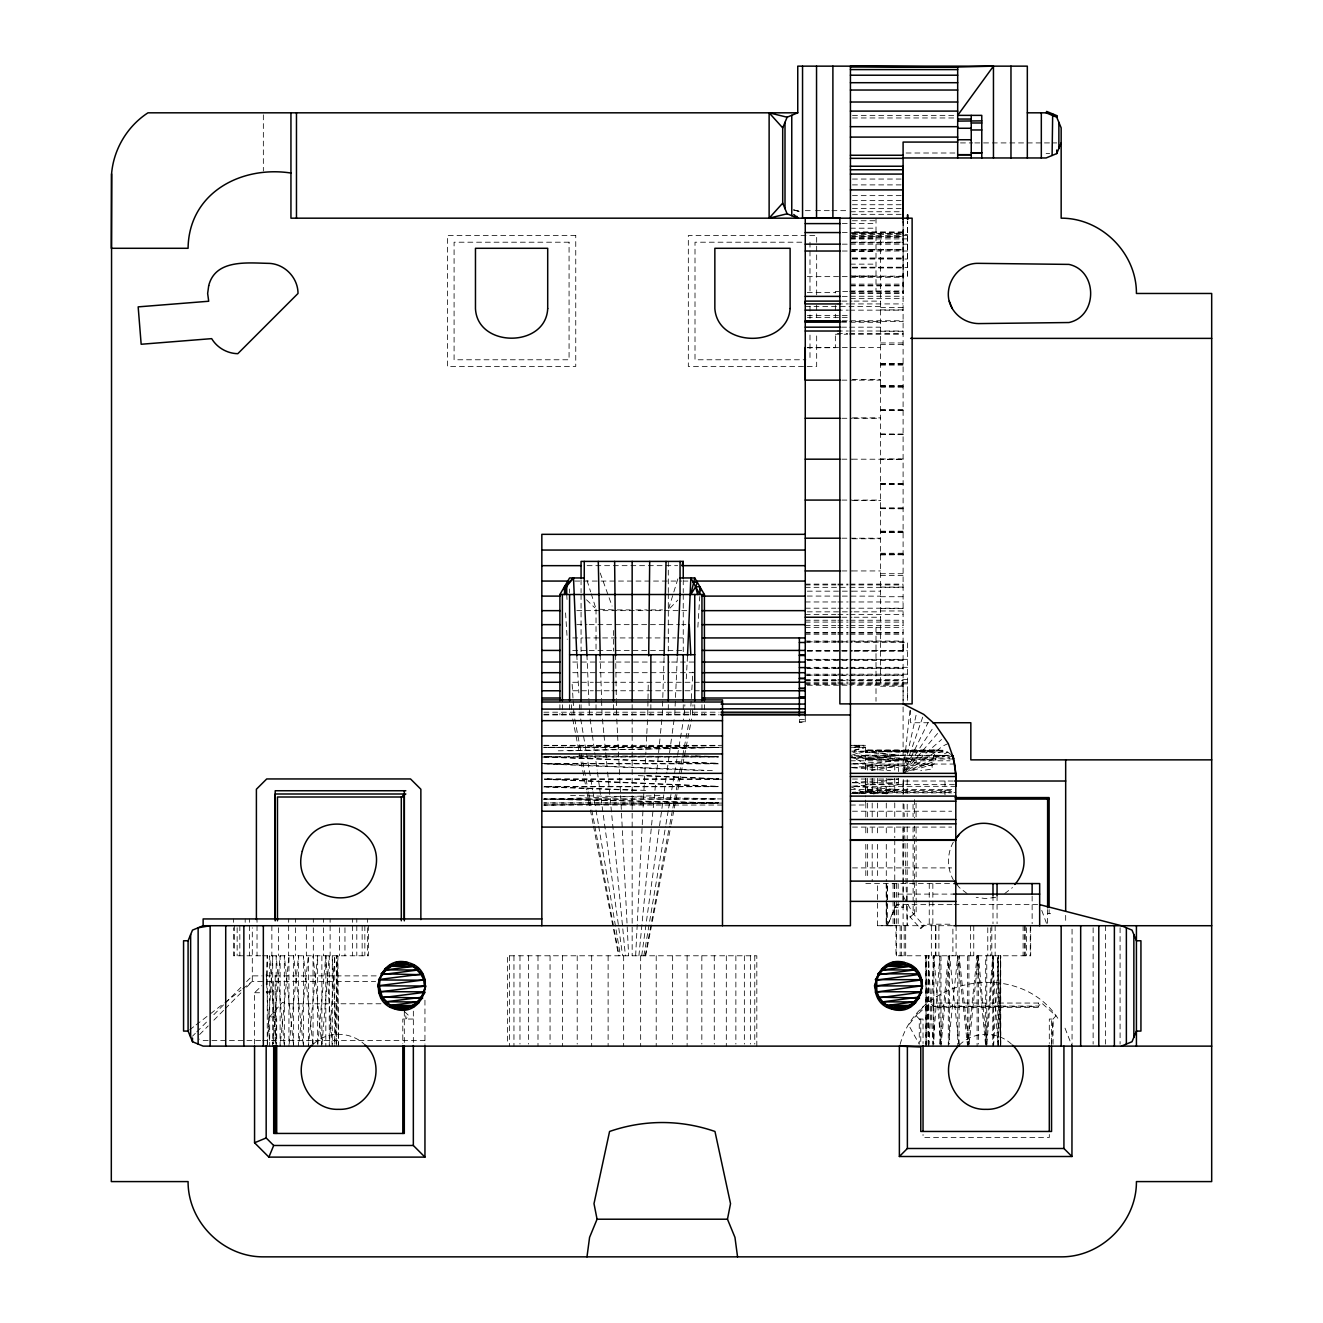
<?xml version="1.0" encoding="UTF-8"?>
<svg xmlns="http://www.w3.org/2000/svg" width="1323" height="1323" viewBox="0 0 1323 1323"><rect width="100%" height="100%" fill="white"/><g stroke="black" fill="none" stroke-linecap="round" stroke-linejoin="round"><path stroke-width="0.75" stroke-dasharray="5 3.75" d="M896.614 883.566L896.663 925.72L894.761 925.72L877.513 925.72L877.513 883.566M894.761 901.393L894.761 925.72L886.278 925.72L886.278 883.566L887.369 883.566L887.369 925.72L886.278 925.72L886.278 883.566M903.096 236.106L903.113 229.359M903.113 220.726L903.096 293.474L903.113 220.478M952.014 904.634L896.663 904.634L887.369 925.72L894.761 907.561L903.096 907.561L903.096 843.446M903.096 841.411L903.096 827.123M903.096 794.495L903.096 778.172M903.096 700.529L903.096 694.41M903.096 691.962L903.096 682.751L903.113 683.892M903.096 647.394L903.096 643.987L903.113 650.387L854.178 650.387M907.611 692.541L907.611 700.859L907.611 642.201L850.11 642.201M907.611 276.143L907.611 221.156L907.611 276.143L850.424 276.143M647.741 714.933L647.972 700.644M648.005 698.875L648.27 682.288M948.293 743.592C937.114 747.594 930.019 757.153 932.45 769.01L920.709 770.747M886.278 925.72L887.369 883.566M998.352 1046.129L1000.734 955.785L1000.734 1046.129M662.261 714.933L664.113 655.745M926.1 1046.129L928.845 955.785L928.845 1044.079M266.254 984.544L267.263 955.785L267.263 1046.129M334.802 1044.079L337.894 955.785L338.556 1044.079M674.73 714.933L677.359 655.745M635.652 955.785L645.889 751.993M645.988 749.926L646.715 735.522M646.815 733.471L647.542 719.051M993.606 1046.129L998.352 955.785L998.352 1044.079M684.305 714.933L684.867 704.729M686.257 678.815L687.563 654.72M928.845 1046.129L933.906 955.785L940.818 1044.079M267.378 1044.079L272.703 955.785L272.703 1046.129M690.325 714.933L691.185 700.644M691.301 698.61L692.905 672.067M692.376 714.933L693.004 704.729M697.866 627.168L699.768 596.557M986.925 1044.079L993.606 955.785L993.606 1044.079M997.823 1046.129L992.763 955.785L985.685 1046.129L985.685 955.785M272.869 1044.079L280.112 955.785L280.112 1046.129L288.943 955.785L288.943 1046.129M322.035 1044.079L329.278 955.785L329.278 1046.129L334.736 955.785L334.736 1046.129M332.288 1046.129L325.822 955.785L317.652 1046.129L317.652 955.785L308.358 1046.129L308.358 955.785L298.8 1044.079M940.091 1044.079L948.293 955.785L948.293 1046.129M940.984 1046.129L949.55 955.785L958.877 1044.079M638.91 955.785L656.721 772.086M656.919 770.052L660.293 735.356M660.491 733.306L661.864 719.017M948.508 1044.079L957.753 955.785L967.345 1044.079M969.131 1044.079L978.375 955.785L986.578 1044.079M289.158 1044.079L298.568 955.785L298.568 1046.129M967.56 1046.129L977.102 955.785L985.486 1044.079M951.005 754.54L947.83 752.159L898.615 751.993L865.474 750.257L935.725 751.861L903.096 773.343L910.108 708.715M641.721 955.785L666.908 772.086M667.189 770.052L671.935 735.356M672.216 733.306L674.184 719.017M643.854 955.785L665.618 826.263M665.949 824.229L668.33 810.056M668.677 808.039L671.389 791.849M671.737 789.831L683.627 718.984M645.211 955.785L669.471 826.263M669.851 824.229L672.497 810.056M672.878 808.039L675.921 791.849M676.301 789.831L689.564 718.984M645.674 955.785L670.794 826.263M671.174 824.229L673.936 810.056M674.317 808.039L677.459 791.849M677.856 789.831L691.582 718.984M903.543 771.375L916.756 712.154M677.872 578.862L668.297 609.903L677.806 600.113M903.774 771.441L923.024 716.239M953.321 842.172C946.871 853.748 946.888 868.219 953.321 879.795M900.136 1044.376C918.278 976.142 1020.033 959.192 1058.218 1018.892M903.096 773.343L927.969 722.771M894.761 907.561L896.663 904.634L903.096 907.561M905.329 769.969L933.062 727.882M923.338 1006.571L908.62 1024.978L919.27 1044.26L919.27 1019.041L916.194 1015.733L930.135 1002.768L933.211 1006.059L1038.588 1006.059L1041.466 1002.834L1055.952 1015.816L1053.058 1019.041L1051.553 1046.129L1051.553 1019.041M905.759 770.284L937.594 733.488M192.497 1036.19L195.341 1033.329M196.763 1031.89L208.158 1020.397M213.846 1014.658L223.819 1004.604M225.241 1003.165L240.902 987.371M246.607 981.616L252.296 975.878L262.202 975.878M199.608 1034.553L208.158 1025.937M213.846 1020.182L223.819 1010.127M225.241 1008.688L240.902 992.895M246.607 987.156L252.296 981.401L252.296 927.77M254.562 1044.128L254.562 992.746L261.822 985.652M914.656 900.715L914.656 913.664L909.811 916.69L920.676 928.746L924.033 925.72L913.151 913.664L903.096 896.018M910.191 917.12L914.656 913.085L916.161 913.085L916.078 827.586M920.229 928.233L924.694 924.215L953.37 924.215M906.172 770.631L941.546 739.507M189.685 1029.84L194.498 1026.119M196.102 1024.878L208.951 1014.939M210.555 1013.699L223.405 1003.76M225.009 1002.52L241.051 990.1M242.671 988.86L252.296 981.401L375.616 981.401M959.307 1045.12C973.43 1030.749 998.385 1030.782 1012.508 1045.12M313.584 1043.913C327.657 1030.485 351.653 1031.411 365.231 1045.12M1004.703 893.554L1012.508 887.568M904.949 772.483L947.83 752.159L938.751 750.042L865.474 750.191L888.295 751.315M910.439 770.515L932.467 762.048M912.87 770.383L934.303 763.9L937.015 752.787L942.803 751.232L946.524 752.787M850.424 755.549L865.474 751.398L854.178 751.398M854.178 750.406L865.474 747.429L850.424 745.345L865.474 745.279L865.474 771.722M854.178 750.191L865.474 747.28L850.424 745.279M871.311 770.598L898.615 765.389M894.712 779.032L865.474 784.638L955.818 784.638M898.615 784.638L865.474 790.36L951.733 790.36M850.424 757.93L865.474 755.549M873.263 793.916L898.615 790.36M995.657 897.325L985.9 898.615L976.176 897.325M852.425 782.637L898.615 779.032L852.425 779.032M850.424 767.588L898.615 764.049L898.615 771.541M852.425 786.176L898.615 782.803L850.424 782.803M722.49 805.046L543.885 805.046L718.389 802.962L543.885 799.224L662.955 795.454M932.5 759.617L865.474 759.7L898.615 755.102L865.474 751.844L938.751 750.042M558.256 750.803L718.389 747.363L543.885 747.28M568.51 750.803L718.389 747.512L543.885 747.429L718.389 745.395M543.885 805.029L722.49 803.061M852.475 115.366L955.636 115.366M852.475 117.962L955.636 117.962M960.465 142.917L972.752 142.917M974.803 142.917L1042.408 142.917M1044.459 142.917L1056.746 142.917M906.123 153.005L955.636 153.005M1046.113 153.567L1049.652 153.567M852.442 179.052L901.112 179.052M852.442 184.889L901.112 184.889M852.442 195.639L903.129 195.639M852.442 200.418L901.112 200.418M852.442 204.734L901.112 204.734M852.442 208.587L901.112 208.587M805.26 210.655L813.463 210.655M815.514 210.655L829.885 210.655M831.935 210.655L848.357 210.655M850.424 211.746L901.112 211.746M852.442 214.326L901.112 214.326M852.392 220.759L876.008 220.759M842.205 223.604L848.357 223.604M850.424 223.604L876.008 223.604M850.424 228.201L876.008 228.201M842.205 232.567L848.357 232.567M850.424 232.567L876.008 232.567M852.442 233.245L903.096 233.245M850.424 233.559L903.096 233.328M852.442 234.469L907.611 234.469M850.424 235.593L907.611 235.593M852.442 236.635L903.096 236.635M850.424 236.867L903.096 236.867M850.424 237.214L903.096 237.214M850.424 238.768L876.008 238.768M850.424 238.901L907.611 238.901M801.771 242.208L695.005 242.208L695.005 359.773L805.889 359.773M852.442 242.159L903.096 242.159M850.424 242.473L903.096 242.473M850.424 242.903L903.096 242.903M842.205 244.16L848.357 244.16M850.424 244.16L907.611 244.16M852.442 249.419L903.096 249.419M850.424 249.766L903.096 249.766M852.442 249.981L903.096 249.981M842.205 251.023L848.357 251.023M850.424 251.023L907.611 251.023M850.424 251.238L876.008 251.238M852.442 257.968L903.096 257.968M852.442 258.647L903.096 258.647M852.442 259.01L907.611 259.01M850.424 264.137L876.008 264.137M852.442 267.213L903.096 267.213M852.442 267.577L907.611 267.577M852.442 267.957L903.096 267.957M850.424 275.945L876.008 275.945M852.442 276.524L903.096 276.524M807.311 276.639L840.155 276.639M842.205 276.639L848.357 276.639M850.424 277.301L903.096 277.301M850.424 284.131L903.096 284.131M850.424 285.255L903.096 285.288M850.424 285.9L903.096 285.9M850.424 290.994L903.096 290.994M847.679 291.54L835.359 291.54L835.359 292.962M849.73 291.54L903.096 291.54M807.262 292.565L835.359 292.565M850.424 292.763L903.096 292.763M850.424 293.392L903.096 293.392M842.205 296.369L848.357 296.369M850.424 296.253L903.096 296.253M850.424 298.651L903.096 298.651M841.875 301.115L852.045 301.115M854.079 301.115L880.523 301.115M837.409 303.926L848.357 303.926M849.73 303.926L903.096 303.926M805.26 306.506L880.523 306.506M880.523 307.383L903.096 307.383M880.523 309.896L903.096 309.896M837.409 310.161L848.357 310.144M849.73 310.161L903.096 310.144M807.311 315.552L840.155 315.552M842.205 315.552L848.357 315.552M807.311 317.355L840.155 317.355M842.205 317.355L848.357 317.355M842.205 320.761L848.357 320.761M850.424 320.761L903.096 320.761L903.096 321.621L849.73 321.638M841.527 321.638L847.679 321.638M841.527 322.2L880.523 322.299M841.527 327.178L848.357 327.178M849.73 327.178L880.523 327.178M837.409 331.015L848.357 331.015M849.73 331.015L903.096 331.015M880.523 331.246L903.096 331.246M837.409 333.413L847.679 333.413M849.73 333.413L903.096 333.413M835.359 334.239L847.679 334.239M849.73 334.239L903.096 334.239M880.523 342.955L903.096 342.955M880.523 344.625L903.096 344.625M807.295 347.403L880.523 347.403M807.262 347.751L835.359 347.751L835.359 333.578M880.523 363.412L903.096 363.593M880.523 363.759L903.096 363.759M880.523 364.42L903.096 364.42M880.523 365.098L903.096 365.098M852.425 379.569L880.523 379.569M841.875 380.148L880.523 380.148M880.523 385.688L903.096 385.688M880.523 386.018L903.096 386.2M880.523 386.68L903.096 386.68M880.523 387.159L903.096 387.159M880.523 409.7L903.096 409.75M880.523 410.18L903.096 410.18M880.523 410.477L903.096 410.477M852.425 417.886L880.523 417.886M841.875 418.266L852.045 418.266M854.079 418.266L880.523 418.266M880.523 434.027L903.096 434.027M880.523 434.225L903.096 434.424M880.523 434.606L903.096 434.523M880.523 458.982L903.096 458.982M841.875 459.18L852.045 459.18M852.425 459.18L903.096 459.279L880.523 459.362M880.523 483.738L903.096 483.738M880.523 484.02L903.096 484.02M880.523 484.119L903.096 484.317M841.875 500.077L852.045 500.077M854.079 500.077L880.523 500.077M852.425 500.474L880.523 500.474M880.523 507.867L903.096 507.867M880.523 508.462L903.096 508.363M880.523 508.644L903.096 508.842M880.523 531.184L903.096 531.184M880.523 531.846L903.096 531.846M880.523 532.144L903.096 532.326M880.523 532.508L903.096 532.508M841.875 538.196L880.523 538.196M852.425 538.775L880.523 538.775M880.523 553.262L903.096 553.262M880.523 554.089L903.096 554.089M880.523 554.585L903.096 554.585M880.523 554.932L903.096 554.75M587.098 565.665L677.657 565.665M841.875 570.941L852.045 570.941M852.425 570.941L880.523 570.941M880.523 573.719L903.096 573.719M880.523 575.389L903.096 575.389M574.761 581.062L681.775 581.062M683.826 581.062L687.943 581.062M805.26 584.105L835.838 584.105M837.872 584.105L848.06 584.105M850.11 584.105L903.096 584.105M805.26 584.931L835.838 584.931M837.872 584.931L848.06 584.931M850.11 584.931L903.096 584.931M880.523 587.098L903.096 587.098M805.26 587.329L848.06 587.329M850.011 587.329L903.096 587.329M807.295 591.166L852.045 591.166M852.425 591.166L880.523 591.166M807.295 596.061L880.523 596.144M880.523 596.723L903.096 596.723M805.26 601.965L835.838 601.965M837.872 601.965L848.06 601.965M850.11 601.965L903.096 601.965M805.26 608.2L835.838 608.2M837.872 608.2L848.06 608.2M850.11 608.2L903.096 608.2M880.523 608.448L903.096 608.448M617.196 609.903L630.294 609.903M635.9 609.903L647.129 609.903M650.866 609.903L662.476 609.903M576.811 610.647L679.724 610.647M681.775 610.647L687.943 610.647M880.523 610.961L903.096 610.961M807.295 611.838L852.045 611.838M854.079 611.838L880.523 611.838M805.26 614.418L835.838 614.418M837.872 614.418L848.06 614.418M850.11 614.418L903.096 614.418M841.875 617.229L852.045 617.229M854.079 617.229L880.523 617.229M805.26 620.239L835.838 620.239M837.872 620.239L848.06 620.239M850.11 620.239L903.096 620.239M805.26 622.091L835.838 622.091M837.872 622.091L848.06 622.091M850.11 622.091L903.096 622.091M576.811 624.654L587.098 624.654M589.165 624.654L679.724 624.654M681.775 624.654L685.893 624.654M805.26 625.514L835.838 625.514M837.872 625.514L848.06 625.514M850.11 625.514L903.096 625.514M805.26 627.35L835.838 627.35M837.872 627.35L848.06 627.35M850.11 627.35L903.096 627.35M805.26 632.377L835.838 632.377M837.872 632.377L848.06 632.377M850.11 632.377L903.096 632.377M805.26 633.056L835.838 633.056M837.872 633.056L848.06 633.056M850.11 633.056L903.096 633.056M805.26 634.213L835.838 634.213M837.872 634.213L848.06 634.213M850.11 634.213L903.096 634.213M572.727 637.934L583.03 637.934M585.097 637.934L675.755 637.934M677.806 637.934L686.058 637.934M805.26 641.043L835.838 641.043M837.872 641.043L848.06 641.043M850.11 641.043L903.096 641.043M807.295 641.82L839.907 641.82M841.957 641.82L852.144 641.82M854.178 641.82L903.096 641.82L903.113 650.767M805.26 642.201L835.838 642.201M837.872 642.201L848.06 642.201M572.727 650.42L587.164 650.42M589.215 650.42L683.991 650.42M807.295 650.387L839.907 650.387M841.957 650.387L852.144 650.387M807.295 650.767L839.907 650.767M841.957 650.767L852.144 650.767M854.178 650.767L907.611 650.767M807.295 651.131L839.907 651.131M841.957 651.131L852.144 651.131M854.178 651.131L903.113 651.131M805.26 659.334L835.838 659.334M837.872 659.334L848.076 659.334M850.11 659.334L907.611 659.334M807.295 659.714L839.907 659.714M841.957 659.714L852.144 659.714M854.178 659.714L903.113 659.714M807.295 660.375L839.907 660.375M841.957 660.375L852.144 660.375M854.178 660.375L903.113 660.375M572.727 662.046L597.45 662.046M599.517 662.046L613.938 662.046M616.005 662.046L669.57 662.046M671.637 662.046L696.361 662.046M805.26 667.321L835.838 667.321M837.872 667.321L848.076 667.321M850.11 667.321L907.611 667.321M805.26 668.181L835.838 668.181M837.872 668.181L848.06 668.181M850.11 668.181L903.096 668.181M807.295 668.363L839.907 668.247M841.957 668.363L852.144 668.247M854.178 668.363L903.113 668.247M572.727 672.696L597.45 672.696M599.517 672.696L613.938 672.696M616.005 672.696L669.57 672.696M671.637 672.696L696.361 672.696M805.26 674.184L835.838 674.184M837.872 674.184L848.076 674.184M850.11 674.184L907.611 674.184M807.295 675.094L839.907 675.094M841.957 675.094L852.144 675.094M854.178 675.094L903.113 675.094M805.26 675.342L903.113 675.342M805.26 679.443L835.838 679.443M837.872 679.443L848.076 679.443M850.11 679.443L907.611 679.443M805.26 680.601L903.113 680.601M805.26 680.832L835.838 680.832M837.872 680.832L848.06 680.832M850.11 680.832L903.096 680.832M572.727 682.271L593.332 682.271M595.4 682.271L609.82 682.271M611.888 682.271L665.452 682.271M667.503 682.271L692.243 682.271M694.294 682.271L700.479 682.271M805.26 682.751L835.838 682.751M837.872 682.751L848.076 682.751M850.11 682.751L907.611 682.751M805.26 683.892L835.838 683.892M837.872 683.892L848.076 683.892M850.11 683.892L907.611 683.892M805.26 684.14L903.113 684.057L903.113 685.231L854.178 685.231M807.295 685.231L839.907 685.231M841.957 685.231L852.144 685.231M903.096 686.224L880.523 686.224L880.523 232.12M572.727 690.771L593.332 690.771M595.4 690.771L609.82 690.771M611.888 690.771L665.452 690.771M667.503 690.771L692.243 690.771M694.294 690.771L700.479 690.771M543.885 712.204L719.017 712.204M543.885 714.271L719.017 714.271M543.885 714.933L719.017 714.933M799.373 719.547L805.26 719.662M799.373 721.796L805.26 721.73M928.696 722.738L910.621 722.738L910.621 710.335M543.885 745.345L722.49 745.345M850.424 747.28L865.474 747.28M854.178 747.429L865.474 747.429M943.001 750.257L865.474 750.257L898.615 750.257M865.474 751.15L850.424 751.15L865.474 756.69L850.424 756.69L865.474 763.47L850.424 763.47M901.36 751.001L937.197 750.984M935.725 751.861L865.474 751.993L898.615 755.317M865.474 755.102L950.013 755.317L898.615 758.989L865.474 755.317M854.178 755.549L948.773 755.549M541.835 757.004L718.389 757.004M953.751 758.989L865.474 758.989L898.615 755.549L852.425 757.831L949.434 757.996M850.424 760.791L949.997 760.791M718.389 763.834L543.885 763.834L704.018 770.664M954.908 764.049L850.424 764.049L898.615 760.791L852.425 758.046M903.096 765.934L865.804 765.934L865.804 770.069M852.425 767.588L898.615 767.588M718.389 778.883L543.885 778.883L718.389 786.325M718.389 779.313L543.885 779.313L718.389 786.689L543.885 786.854M953.155 781.017L903.096 781.017L903.096 793.337M955.818 786.325L852.425 786.325L898.615 789.566L852.425 792.312L955.818 792.427M718.389 786.507L543.885 786.507L646.534 790.459M854.178 786.507L865.474 786.507L853.765 780.57M850.424 789.566L955.818 789.566M886.923 793.85L865.474 791.319L951.717 791.319M852.475 792.89L951.65 792.89M850.424 793.337L865.474 793.337L850.424 786.507M722.49 798.927L543.885 798.927L718.389 802.813L543.885 802.912M543.885 799.175L718.389 799.175M543.885 803.061L718.389 803.061M850.424 805.046L865.474 804.979L865.474 800.084M852.475 811.214L951.65 811.214M852.475 827.09L951.65 827.09M852.475 867.905L951.65 867.905M865.804 883.566L952.891 883.566M898.168 894.1L953.536 894.1M954.065 904.634L1037.629 904.634M1047.618 913.664L1050.627 913.664M877.513 925.72L952.891 925.72L952.891 955.785M260.73 955.785L233.476 955.785L233.476 927.721M262.582 955.785L368.505 955.785L368.505 925.72M266.171 975.878L377.667 975.878M266.171 991.688L275.201 991.688M254.562 992.746L260.366 992.746M266.171 992.746L275.201 992.746M380.974 1003.777L285.933 1003.777L282.543 1002.288L270.322 1016.047L273.696 1019.041L276.705 1019.041L276.705 1043.549M933.211 1006.671L1038.588 1006.671M273.696 1012.244L275.201 1012.244M413.338 1019.041L402.804 1019.041L402.804 1043.549M919.27 1019.041L923.041 1019.041L923.041 1043.549M260.648 1040.606L203.13 1040.606L199.591 1039.134M262.698 1040.606L424.948 1040.606M854.178 745.296L865.474 745.345M578.779 755.764L718.389 756.673L691.697 755.747M543.885 745.312L722.49 747.28M570.577 795.437L718.389 798.844M683.495 755.78L718.389 756.872L543.885 756.69L718.389 763.321L541.835 763.47L714.288 770.681M952.593 756.376L941.959 756.012L949.931 758.013M543.885 757.07L718.389 763.669M543.885 786.937L638.314 790.476M646.534 775.576L718.389 778.701M638.314 775.642L722.49 779.313M852.425 792.527L878.538 793.817M613.459 609.903L596.028 609.027L596.028 651.792M852.425 767.753L890.577 770.697M865.474 791.319L888.874 793.783M854.178 793.023L859.818 793.916M793.519 209.894L801.341 211.663M793.519 209.993L801.341 211.945M794.379 210.142L799.82 211.531M967.08 893.554L959.307 887.568L955.785 883.02M404.557 1011.632L408.923 1015.766L405.814 1019.041L405.814 1012.823M586.519 599.782L594.672 607.704M1065.015 1028.136L1072.06 1046.129L1072.06 927.754M1041.763 910.389L1047.369 925.72M600.212 573.041L612.069 606.033M587.048 580.45L590.653 591.877M591.249 593.779L595.433 607.108M572.727 718.984L586.469 789.831M586.866 791.849L590.008 808.039M590.389 810.056L593.134 824.229M593.531 826.263L618.651 955.785M574.761 718.984L588.024 789.831M588.404 791.849L591.431 808.039M591.811 810.056L594.474 824.229M594.854 826.263L619.114 955.785M580.698 718.984L592.588 789.831M592.936 791.849L595.648 808.039M595.995 810.056L598.376 824.229M598.707 826.263L620.454 955.785M590.141 719.017L592.109 733.306M592.39 735.356L597.136 770.052M597.417 772.086L622.604 955.785M968.916 1046.129L959.092 955.785L959.092 1044.079M303.199 1044.079L293.64 955.785L293.64 1046.129M312.84 1044.079L303.414 955.785L303.414 1046.129M293.425 1044.079L284.329 955.785L284.329 1046.129M321.869 1046.129L313.055 955.785L313.055 1046.129M602.445 719.017L603.834 733.306M604.032 735.356L607.406 770.052M607.604 772.086L625.399 955.785M284.147 1044.079L276.176 955.785L276.176 1046.129M276.027 1044.079L269.694 955.785L269.694 1046.129M565.566 612.88L567.236 639.422M571.304 704.729L571.949 714.933M566.724 594.507L567.22 602.676M572.148 684.322L573.008 698.61M573.14 700.644L574 714.933M576.762 654.72L578.829 692.855M579.457 704.729L580.02 714.933M933.062 1046.129L928.299 955.785L928.299 1044.079M616.783 719.051L617.51 733.471M617.609 735.522L618.337 749.926M618.436 751.993L628.657 955.785M266.221 974.274L269.594 1044.079M586.916 654.72L588.867 698.875M588.95 700.644L589.578 714.933M600.179 654.72L601.552 698.875M601.601 700.644L602.048 714.933M903.262 779.528L903.659 793.932M903.94 804.235L904.27 816.589M904.535 826.875L904.932 841.296M904.982 843.346L906.586 903.063M906.635 905.114L907.198 925.72L907.198 905.114M925.918 1046.129L925.918 955.785L928.299 1046.129M338.556 1046.129L336.654 955.785L336.654 1046.129L332.288 955.785L332.288 1044.079M615.608 654.72L616.32 698.875M616.353 700.644L616.584 714.933M1000.734 1044.079L1000.552 955.785L1000.552 1046.129L997.823 955.785L997.823 1044.079M925.918 955.785L926.1 1044.079L926.1 955.785M916.062 803.16L916.078 817.399M914.557 799.638L914.557 817.945M914.573 826.098L914.59 836.764M914.59 838.832L914.64 899.408M913.052 804.334L913.068 816.704M913.068 827.024L913.151 913.664M1120.085 927.754L1120.085 1044.095M1105.383 925.72L1105.383 1044.095M1093.129 927.754L1093.129 1044.095M1065.677 915.384L1065.677 923.652M1053.058 1044.194L1053.058 1019.041L1049.304 1019.041L1049.304 1043.549M1049.304 1134.473L1049.304 1137.482L923.041 1137.482L923.041 1134.473M1049.122 909.579L1049.122 913.664M1047.618 909.579L1047.618 925.72M1032.138 896.068L1032.138 923.735M1030.7 925.72L1030.7 955.785L895.969 955.785L895.969 925.72M1030.27 927.721L1030.27 955.785M1026.516 927.721L1026.516 955.785M1025.275 925.72L1025.275 955.785M1024.614 925.72L1024.614 955.785M1023.109 925.72L1023.109 955.785M997.062 895.605L997.062 923.702M995.144 925.72L995.144 955.785M992.994 895.605L992.994 923.702M992.763 955.785L992.763 1046.129M991.82 925.72L991.82 955.785M990.745 927.721L990.745 955.785M987.768 927.721L987.768 955.785M986.76 955.785L986.76 1046.129M978.375 955.785L978.375 1044.079M977.102 955.785L977.102 1046.129M973.761 925.72L973.761 955.785M970.569 925.72L970.569 955.785M968.916 955.785L968.916 1044.079M967.56 955.785L967.56 1044.079M957.753 955.785L957.753 1046.129M956.082 925.72L956.082 955.785M949.55 955.785L949.55 1044.079M944.986 781.017L944.986 797.587M940.984 955.785L940.984 1044.079M939.892 1044.079L939.892 955.785L933.211 1044.079L933.062 955.785M938.9 925.72L938.9 955.785M935.923 925.72L935.923 955.785M935.411 925.72L935.411 955.785M933.906 955.785L933.906 1044.079M932.847 883.566L932.847 925.72M931.342 925.72L931.342 955.785M929.242 883.566L929.242 925.72M920.775 1019.041L920.775 1042.987M907.198 779.528L907.198 793.932M907.198 804.235L907.198 816.589M907.198 826.875L907.198 841.296M907.198 843.346L907.198 903.063M905.693 925.72L905.693 955.785M904.188 925.72L904.188 955.785M903.096 217.997L903.096 704.961M903.096 706.945L903.096 771.491M903.096 803.607L903.096 816.936M903.096 826.197L903.096 925.72M901.393 925.72L901.393 955.785M900.153 925.72L900.153 955.785M898.615 778.222L898.615 786.325M898.168 883.566L898.168 925.72M896.382 925.72L896.382 955.785M894.761 765.934L894.761 770.036M894.761 778.255L894.761 794.676M894.761 802.879L894.761 817.25M894.761 827.52L894.761 837.773M894.761 839.824L894.761 899.342M894.431 883.566L894.431 925.72M893.075 883.566L893.075 925.72M886.278 765.934L886.278 770.069M886.278 778.321L886.278 794.825M886.278 803.078L886.278 817.531M886.278 827.851L886.278 836.103M886.278 844.355L886.278 881.498M877.513 765.934L877.513 770.069M877.513 778.321L877.513 794.825M877.513 803.078L877.513 817.531M877.513 827.851L877.513 836.103M877.513 844.355L877.513 877.381M876.008 218.179L876.008 290.994M876.008 627.35L876.008 701.273M872.188 765.934L872.188 770.069M872.188 778.321L872.188 794.825M872.188 803.078L872.188 817.531M872.188 827.851L872.188 836.103M872.188 844.355L872.188 881.498M867.64 765.934L867.64 770.069M867.64 778.321L867.64 794.825M867.64 803.078L867.64 817.531M867.64 827.851L867.64 836.103M867.64 844.355L867.64 877.381M865.804 778.321L865.804 794.825M865.804 803.078L865.804 817.531M865.804 827.851L865.804 836.103M865.804 844.355L865.804 877.381M865.474 778.288L865.474 796.893M835.359 305.481L835.359 317.818M816.671 294.864L816.671 235.527L688.324 235.527L688.324 366.454L816.671 366.454L816.671 333.727M816.671 305.084L816.671 317.355M809.99 242.208L809.99 293.772M809.99 306.142L809.99 318.529M809.99 335.033L809.99 359.773M805.26 716.818L805.26 722.457L799.373 722.457L799.373 716.818M756.822 1046.129L756.822 955.785L507.503 955.785L507.503 1044.079M754.771 955.785L754.771 1044.079M750.373 955.785L750.373 1044.079M744.353 955.785L744.353 1044.079M735.869 955.785L735.869 1044.079M726.31 955.785L726.31 1046.129M714.271 955.785L714.271 1044.079M704.415 704.729L704.415 714.933M701.951 704.729L701.951 714.933M701.835 955.785L701.835 1044.079M694.74 704.729L694.74 714.933M687.117 955.785L687.117 1046.129M683.247 579.788L683.247 592.671M683.247 594.507L683.247 651.66M683.247 704.729L683.247 714.933M672.646 955.785L672.646 1044.079M668.297 561.399L668.297 592.572M668.297 593.729L668.297 651.098M668.297 704.646L668.297 714.933M656.208 955.785L656.208 1046.129M650.866 704.646L650.866 714.933M640.663 955.785L640.663 1046.129M632.162 704.646L632.162 714.933M632.162 719.051L632.162 733.471M632.162 735.522L632.162 749.926M632.162 751.993L632.162 955.785M623.662 955.785L623.662 1046.129M613.459 630.509L613.459 651.098M613.459 704.646L613.459 714.933M608.117 955.785L608.117 1046.129M596.028 704.762L596.028 714.933M591.679 955.785L591.679 1046.129M581.062 579.788L581.062 592.671M581.062 594.507L581.062 651.66M581.062 704.729L581.062 714.933M577.208 955.785L577.208 1044.079M569.585 589L569.585 592.671M569.585 704.729L569.585 714.933M562.473 955.785L562.473 1046.129M562.374 704.729L562.374 714.933M559.91 704.729L559.91 714.933M550.054 955.785L550.054 1044.079M537.998 955.785L537.998 1046.129M528.456 955.785L528.456 1044.079M519.972 955.785L519.972 1044.079M513.952 955.785L513.952 1046.129M509.553 955.785L509.553 1046.129M424.948 1000.155L424.948 1044.294M413.338 1011.119L413.338 1044.194M404.309 1011.219L404.309 1043.549M367.596 918.939L367.596 922.329M367.596 927.721L367.596 955.785M364.834 925.72L364.834 955.785M362.155 925.72L362.155 955.785M356.797 918.939L356.797 922.329M356.797 925.72L356.797 955.785M352.513 918.939L352.513 922.329M352.513 925.72L352.513 955.785M344.956 927.721L344.956 955.785M339.399 927.721L339.399 955.785M330.122 918.939L330.122 922.329M330.122 925.72L330.122 955.785M325.822 955.785L325.822 1046.129M323.622 918.939L323.622 922.329M323.622 927.721L323.622 955.785M321.869 955.785L321.869 1044.079M313.319 918.939L313.319 922.329M313.319 927.721L313.319 955.785M306.341 925.72L306.341 955.785M295.624 918.939L295.624 922.329M295.624 927.721L295.624 955.785M288.662 918.939L288.662 922.329M288.662 925.72L288.662 955.785M278.376 927.721L278.376 955.785M275.201 975.878L275.201 1043.715M273.696 981.401L273.696 1043.715M271.86 925.72L271.86 955.785M263.343 114.82L263.343 171.014M257.026 918.939L257.026 922.329M257.026 925.72L257.026 955.785M249.468 918.939L249.468 922.329M249.468 925.72L249.468 955.785M245.185 918.939L245.185 922.329M239.827 925.72L239.827 955.785M237.148 927.721L237.148 955.785M234.386 925.72L234.386 955.785M233.476 918.939L233.476 922.329M898.615 759.7L865.474 765.389L932.302 765.389L898.615 759.7M903.096 232.12L852.442 232.12L903.096 232.203M575.753 235.527L447.422 235.527L447.422 366.454L575.753 366.454L575.753 235.527M569.072 242.208L454.087 242.208L454.087 359.773L569.072 359.773L569.072 242.208M1038.588 1003.049L933.211 1003.049L933.211 1007.564L1038.588 1007.564L1038.588 1003.049"/><path stroke-width="1.5" d="M275.201 920.841L275.201 793.998L405.814 793.998L402.804 795.503L402.804 797.008L277.466 797.008L277.466 920.808M404.309 920.825L404.309 793.998M805.26 347.403L805.26 380.148L840.155 380.148M903.129 179.052L903.129 219.916L903.096 142.074L957.687 142.074M1051.553 1046.129L1051.553 1131.463L920.775 1131.463L920.775 1046.973L899.375 1046.129L899.375 1156.5L1071.944 1156.5L1072.06 1046.129M290.944 112.819L290.944 218.179L912.126 218.179L912.126 703.886L839.873 703.886L839.873 218.179M850.424 189.9L903.096 189.9L903.129 174.074L850.424 174.074M1027.326 157.966L1027.326 66.15L797.752 66.15L797.752 112.819L147.978 112.819C127.339 126.198 113.53 149.35 111.579 173.875L111.314 248.294L188.081 248.294C188.792 193.092 240.753 165.375 290.944 173.032M850.424 166.235L903.096 166.235L903.113 218.179L903.129 216.327M648.7 655.745L649.692 561.399M664.113 655.745L666.031 561.399M111.579 173.875L111.314 1181.588L188.081 1181.588C187.866 1221.857 223.041 1257.131 263.343 1256.85L1061.162 1256.85C1101.447 1257.131 1136.705 1221.873 1136.424 1181.588L1211.686 1181.588L1211.686 293.474L1136.424 293.474C1136.722 253.173 1101.431 217.964 1061.162 218.179L1061.162 127.868L1056.746 117.218L1046.113 112.819L1027.326 112.819M677.359 655.745L680.055 594.507L680.055 561.399M687.513 655.745L690.821 577.953L699.9 594.507L699.9 586.784L695.666 586.784L690.821 594.507L694.74 577.953L680.055 577.953M921.883 979.665C923.669 996.798 909.48 1010.97 892.347 1009.201C862.149 1002.272 875.247 953.486 904.849 962.615C935.047 969.544 921.949 1018.33 892.347 1009.201L892.744 1007.729L909.91 1005.463L915.632 1002.933L914.573 1001.875L882.623 1001.875L877.728 997.972L921.883 992.151L918.162 997.178L882.623 1001.875L881.581 1002.933L892.744 1007.729L904.849 1009.201L904.452 1007.729L886.542 1006.786L887.32 1005.463L914.573 1001.875L919.485 997.972L879.051 997.178L875.313 992.151L921.188 985.9C921.436 970.652 906.238 961.689 892.347 962.615L892.744 964.103L910.654 965.029L909.91 966.352L882.623 969.941L877.728 973.844L919.485 973.844L914.573 969.941L882.623 969.941L881.581 968.883L892.744 964.103L898.615 963.309L904.849 962.615L904.452 964.103L887.32 966.352L882.623 969.941L875.313 979.665L921.883 979.665L918.162 974.604L876.785 980.062L874.503 985.9L879.051 997.178L882.623 1001.875L887.32 1005.463L909.91 1005.463L910.654 1006.786L904.452 1007.729M425.163 979.781C426.849 996.914 412.594 1011.02 395.478 1009.168C365.313 1002.09 378.659 953.37 408.212 962.648C438.393 969.726 425.03 1018.429 395.478 1009.168L395.908 1007.696L413.041 1005.53L418.779 1003.032L417.737 1001.941L385.82 1001.792L380.908 997.84L425.113 992.283L421.342 997.31L385.82 1001.792L384.728 1002.867L395.908 1007.696L407.98 1009.234L407.583 1007.746L389.706 1006.72L390.45 1005.397L417.737 1001.941L422.665 998.055L382.231 997.095L378.527 992.035L425.956 986.015L423.625 991.853L380.015 991.638L377.75 985.8C380.511 971.214 393.427 961.424 408.212 962.648L407.798 964.12L390.665 966.303L384.877 968.8L385.969 969.875L417.853 970.024L422.781 973.976L378.593 979.549L382.364 974.522L417.853 970.024L418.961 968.949L407.798 964.12L395.726 962.598L396.106 964.07L414 965.095L413.239 966.418L385.969 969.875L381.024 973.761L421.458 974.72L425.163 979.781L377.75 985.8M874.503 985.9L922.693 985.9L920.411 991.77L876.785 991.77L876.785 980.062L879.051 974.604L914.573 969.941L915.632 968.883L909.91 966.352L887.32 966.352L886.542 965.029L892.744 964.103M586.982 1256.85L589.578 1237.369L597.07 1219.211L593.994 1203.649L609.572 1131.463C644.119 1119.556 680.419 1119.556 714.966 1131.463L730.528 1203.649L727.468 1219.211L734.96 1237.369L737.556 1256.85M379.288 985.8L380.065 979.963L423.691 980.178L424.418 986.015L379.288 985.8L382.231 997.095L390.45 1005.397L413.041 1005.53L413.785 1006.853L407.583 1007.746M573.504 577.953L566.724 586.238L564.425 594.507L564.739 586.238L573.504 577.953L576.811 655.745M563.796 589.545L564.739 586.238L566.724 594.507L566.724 586.238M682.056 565.285L683.247 561.399L581.062 561.399L581.062 577.953M952.593 756.376L953.04 757.252L952.064 755.317L953.751 758.989L948.293 743.592L935.278 724.508L923.702 714.337L903.096 703.886M1211.686 1046.129L203.13 1046.129L192.497 1041.73L188.081 1031.08L188.081 940.769L192.497 930.119L203.13 925.72L850.424 925.72L850.424 66.15L957.687 67.01L993.457 66.15L993.457 157.966M254.562 1046.179L254.562 1142.774L268.883 1157.112L273.696 1145.486L413.338 1145.486L424.948 1157.112L424.948 1046.129M796.826 216.327L797.752 218.179L787.119 213.78L782.703 203.13L782.703 127.868L787.119 117.218L797.752 112.819M1046.113 112.819L1046.675 111.43L1057.325 115.829L1056.746 117.218M1052.678 113.91L1052.099 155.486M903.096 157.966L1046.113 157.966L1056.746 153.567L1061.162 142.917M559.91 700.644L559.91 594.507L569.585 577.953L584.27 577.953M993.457 66.15L957.687 115.366L981.782 115.366L981.782 157.966M953.255 758.41L955.074 765.67L955.818 778.288M954.511 840.601C981.716 796.876 1048.213 845.215 1014.906 884.459M312.03 1045.12C288.364 1066.917 306.473 1110.609 338.605 1109.335C370.754 1110.642 388.896 1066.933 365.231 1045.12M959.307 1045.12C935.626 1066.917 953.767 1110.625 985.9 1109.335C1018.049 1110.642 1036.174 1066.933 1012.508 1045.12M955.785 838.914L959.307 834.366M787.119 117.218L769.126 112.819L769.126 218.179L782.703 203.13M899.375 1156.5L907.38 1148.496L1063.924 1148.496L1071.944 1156.5M254.562 1142.774L266.171 1137.962L266.171 1045.914M1121.375 1046.129L1132.008 1041.73L1136.424 1031.08L1140.939 1031.08L1140.939 940.769L1136.424 940.769L1132.008 930.119L1121.375 925.72L1039.663 904.634M769.126 218.179L787.119 213.78M396.106 964.07L389.905 964.963L390.665 966.303L413.239 966.418L421.458 974.72L423.691 980.178M876.041 985.9L920.411 980.062M850.424 67.01L957.687 67.01L957.687 157.966M850.424 69.59L957.687 69.59M850.424 75.213L957.687 75.213M850.424 82.704L957.687 82.704M850.424 90.03L957.687 90.03M850.424 102.02L957.687 102.02M850.424 111.099L957.687 111.099M957.687 119.053L971.247 119.053M957.687 121.104L981.782 120.873M971.247 122.989L981.782 122.989M850.424 126.677L957.687 126.677M957.687 128.265L971.247 128.265M971.247 129.968L981.782 129.968M850.424 137.096L957.687 137.096M957.687 139.742L971.247 139.742M957.687 154.659L971.247 154.659M957.687 154.758L971.247 154.758M850.424 155.254L903.096 155.254M850.424 158.347L903.096 158.347M850.424 169.757L903.129 169.757M805.26 223.604L840.155 223.604M805.26 232.567L840.155 232.567M805.26 244.16L840.155 244.16M805.26 251.023L840.155 251.023M805.26 296.369L840.155 296.369M840.155 301.115L805.26 301.115L805.26 303.926L840.155 303.926M805.26 310.144L840.155 310.144M840.155 320.761L805.26 320.761L805.26 322.2L840.155 322.2M805.26 327.178L840.155 327.178M805.26 331.015L840.155 331.015M910.621 338.374L1211.686 338.374M805.26 418.266L839.84 418.266M805.26 459.18L839.84 459.18M805.26 500.077L839.84 500.077M805.26 534.327L541.835 534.327L541.835 925.72M805.26 538.196L839.84 538.196M541.835 550.054L805.26 550.054M541.835 565.665L580.929 565.665M681.775 565.665L805.26 565.665M805.26 570.941L840.155 570.941M541.835 581.062L568.576 581.062M696.179 581.062L805.26 581.062M559.91 594.507L704.415 594.507L704.415 700.644M541.835 596.111L560.357 596.111M702.348 596.111L805.26 596.111M541.835 610.647L560.357 610.647M702.348 610.647L805.26 610.647M805.26 617.229L840.155 617.229M541.835 624.654L560.357 624.654M702.348 624.654L805.26 624.654M541.835 637.934L560.373 637.934M702.53 637.934L805.26 637.934M799.373 642.498L805.26 642.498M541.835 650.42L560.373 650.42M702.53 650.42L805.26 650.42M569.585 654.72L694.74 654.72M799.373 655.001L805.26 655.001M799.373 655.513L805.26 655.513M541.835 662.046L560.373 662.046M702.53 662.046L805.26 662.046M799.373 667.586L805.26 667.586M541.835 672.696L560.373 672.696M702.53 672.696L805.26 672.696M799.373 678.252L805.26 678.252M799.373 678.666L805.26 678.666M541.835 682.271L560.373 682.271M702.53 682.271L805.26 682.271M799.373 688.241L805.26 688.241M799.373 688.621L805.26 688.621M541.835 690.771L560.373 690.771M702.53 690.771L805.26 690.771M799.373 697.105L805.26 697.105M799.373 697.453L805.26 697.453M541.835 698.015L560.373 698.015M702.53 698.015L805.26 698.015M541.835 699.917L722.49 699.917L722.49 925.72M541.835 702.017L722.49 702.017M721.085 704.068L805.26 704.068M721.085 708.797L805.26 708.797M541.835 709.095L722.49 709.095M721.085 712.204L805.26 712.204M721.085 714.271L805.26 714.271M721.085 714.933L850.424 714.933M541.835 720.655L722.49 720.655M932.698 722.738L970.834 722.738L970.834 759.865L1211.686 759.865M541.835 735.952L722.49 735.952M541.835 753.928L722.49 753.928M541.835 773.343L722.49 773.343M850.424 773.343L955.785 773.343L955.818 786.325M850.424 776.551L955.785 776.551M954.545 781.017L1065.677 781.017M405.814 790.741L275.201 790.741L275.201 919.584M541.835 792.89L722.49 792.89M850.424 796.099L955.785 796.099M954.958 797.587L1049.122 797.587L1049.122 907.561M955.107 799.092L1049.122 799.092M850.424 801.176L955.785 801.176M541.835 811.214L722.49 811.214M850.424 819.499L955.785 819.499M850.424 823.849L955.785 823.849M541.835 827.09L722.49 827.09M850.424 839.725L955.785 839.725M850.424 840.303L955.785 840.303M850.424 881.118L955.785 881.118M953.866 883.566L1039.663 883.566L1039.663 925.72M953.536 894.1L1039.663 894.1M850.424 901.376L955.785 901.376M541.835 918.939L203.13 918.939L203.13 925.72M953.833 925.72L1211.686 925.72M188.081 940.769L183.566 940.769L183.566 1031.08L188.081 1031.08M892.347 962.615L904.849 962.615M892.347 1009.201L904.849 1009.201M268.883 1157.112L424.948 1157.112M597.07 1219.211L727.468 1219.211M840.27 218.295L802.548 218.179L802.548 66.15M395.726 962.598L408.212 962.648M395.478 1009.168L407.98 1009.234M693.02 581.955L697.32 582.368L695.666 586.784L697.585 594.507M793.767 214.475L797.752 218.179M266.171 1137.962L273.696 1145.486M769.126 112.819L782.703 127.868M954.511 881.35L956.909 884.459M952.295 308.54C957.736 317.652 967.775 323.358 978.375 323.589L1068.951 322.531C1097.892 316.247 1097.875 270.702 1068.951 264.402L978.375 263.343C956.099 262.715 940.636 289.588 952.295 308.54L949.319 301.247M694.74 577.953L704.415 594.507M953.552 758.013L952.775 755.549L955.801 773.343L955.785 925.72M699.9 586.784L700.925 590.653M689.2 624.621L690.821 654.72M586.965 655.745L584.27 594.507L584.27 561.399M600.212 655.745L598.294 561.399M615.625 655.745L614.633 561.399M1136.424 925.72L1136.424 1046.129M1133.861 934.584L1133.861 1037.265M1126.369 927.787L1126.369 1044.062M1114.379 925.72L1114.379 1046.129M1098.785 925.72L1098.785 1046.129M1080.676 925.72L1080.676 1046.129M1065.677 759.865L1065.677 911.249M1063.924 1046.129L1063.924 1148.496M1061.162 925.72L1061.162 1046.129M1058.88 122.344L1058.88 148.441M1056.746 150.012L1056.746 153.567M1049.304 1045.484L1049.304 1131.347M1047.618 799.092L1047.618 907.793M1041.317 112.819L1041.317 157.966M1032.138 883.566L1032.138 894.1M1010.97 66.15L1010.97 157.966M997.062 883.566L997.062 895.605M992.994 883.566L992.994 895.605M971.247 115.366L971.247 157.966M923.041 1045.484L923.041 1131.347M907.38 1046.973L907.38 1148.496M832.895 66.15L832.895 218.179M816.539 66.15L816.539 218.179M805.26 218.179L805.26 715.925M799.373 637.934L799.373 715.925M791.766 115.299L791.766 215.699M785.002 122.344L785.002 208.654M701.951 594.507L701.951 700.644M694.74 594.507L694.74 700.892M683.247 561.399L683.247 577.953M683.247 654.72L683.247 700.892M668.297 654.72L668.297 700.892M650.866 654.72L650.866 700.892M632.162 561.399L632.162 700.892M613.459 654.72L613.459 700.892M596.028 654.72L596.028 700.892M581.062 654.72L581.062 700.892M569.585 594.507L569.585 700.892M562.374 594.507L562.374 700.644M420.863 919.601L420.863 789.236L410.527 778.949L266.717 778.949L256.397 789.236L256.397 919.601M413.338 1045.55L413.338 1145.486M404.309 790.741L404.309 919.584M404.309 1045.6L404.309 1133.447L273.696 1133.447L273.696 1045.765M402.804 1045.6L402.804 1133.447M401.299 797.008L401.299 920.808M296.468 112.819L296.468 218.179M276.705 1045.6L276.705 1133.447M275.201 1045.6L275.201 1133.447M263.343 925.72L263.343 1046.129M243.862 925.72L243.862 1046.129M225.72 925.72L225.72 1046.129M210.142 1046.129L210.142 925.72L198.136 927.787L198.136 1044.062M192.497 1038.042L192.497 1041.73M190.644 934.584L190.644 1037.265M907.611 214.872L907.611 219.403L907.611 214.872M302.272 851.235C289.175 898.3 362.8 918.03 374.971 870.716C388.069 823.65 314.477 803.921 302.272 851.235M208.703 285.685L207.645 293.474L208.703 301.247L138.171 306.87L141.164 344.261L211.68 338.638C217.137 347.767 227.192 353.473 237.793 353.688L298.006 293.474C298.039 277.35 284.032 263.277 267.891 263.343C247.021 262.913 215.351 259.258 208.703 285.685M547.705 308.54C545.919 348.065 477.256 348.048 475.47 308.54L475.47 248.294L547.705 248.294L547.705 308.54M790.112 308.54C787.4 348.247 717.595 348.247 714.85 308.54L714.85 248.294L790.112 248.294L790.112 308.54M981.782 152.74L971.247 152.74L981.782 152.807"/></g></svg>
